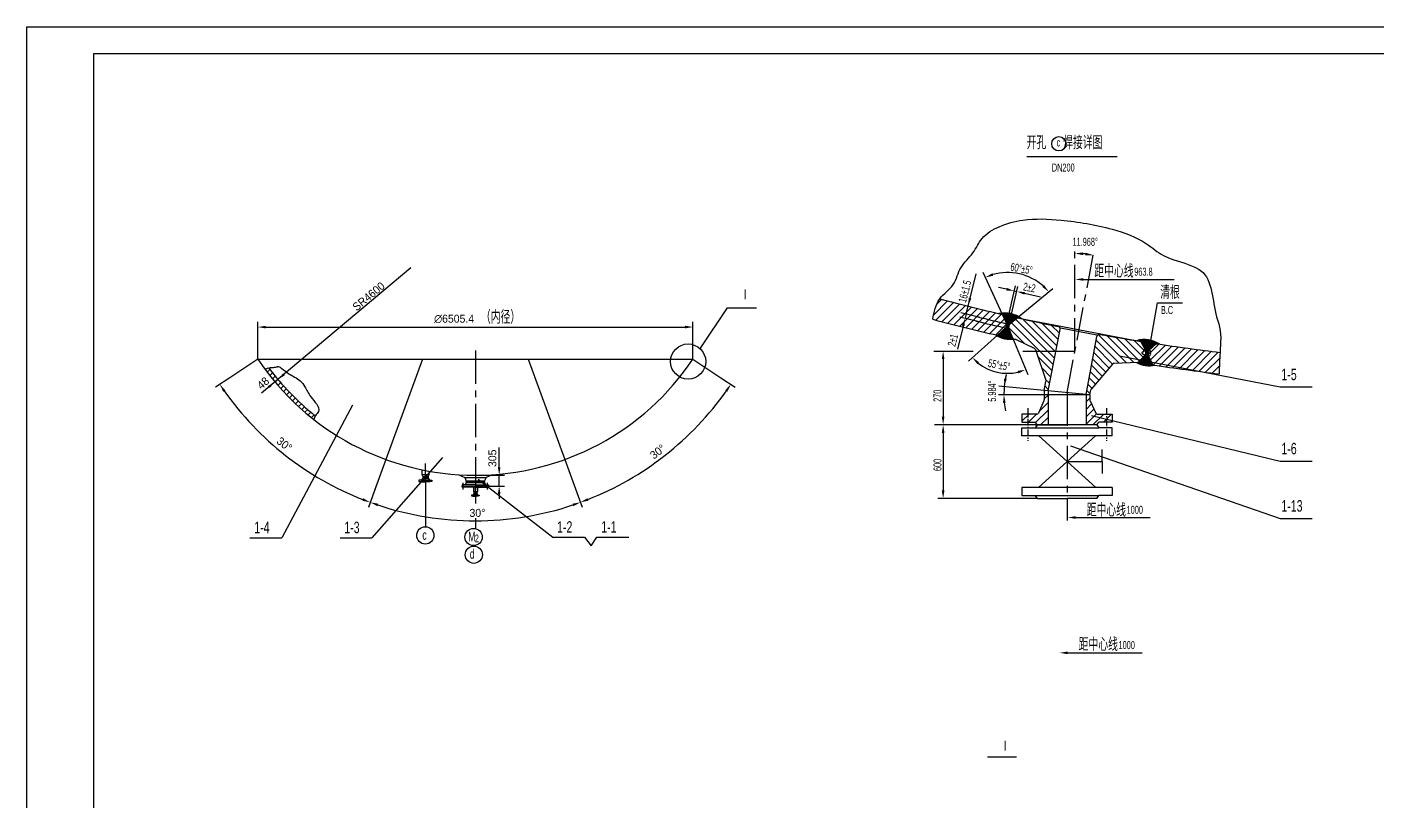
# Model space of a CAD drawing. Header units: millimetres. Extents: x 498745 to 743872, y 17439 to 118325.
# Drawn here: x 528658 to 551435, y 46619 to 59689 of the extents above; entities that cross this region are included whole.
import ezdxf

# ---------------------------------------------------------------- set-up
doc = ezdxf.new("R2010")
doc.units = ezdxf.units.MM
doc.header["$LTSCALE"] = 45
doc.linetypes.add('CENTER', pattern=[2, 1.25, -0.25, 0.25, -0.25])
doc.styles.add('HGCAD', font='HGCAD.SHX', dxfattribs={"width": 0.75, "bigfont": 'HGCADHZ.SHX'})
pattern_1 = [(45, (268422.82, 91471.64), (-63.142426, 63.142426), [])]

msp = doc.modelspace()

# ---------------------------------------------------------------- hatches: boundary and pattern name
at = {"ltscale": 2}
h = msp.add_hatch(dxfattribs=at)
h.set_pattern_fill('ANSI31', color=256, scale=28.125, style=0)
h.set_pattern_definition(pattern_1)
edge = h.paths.add_edge_path()
edge.add_line((545030.95, 54484.04), (545173.72, 54611.97))
edge.add_line((545173.72, 54611.97), (545187.29, 54675.31))
edge.add_line((545187.29, 54675.31), (545113.56, 54835.59))
edge.add_arc((552813.64, 88145.06), 34187.9, 255.158611, 256.983702, ccw=False)
edge.add_spline(control_points=[(544056.61, 55097.72), (543986.66, 55001.42), (543962.46, 54877.04), (543938.26, 54752.66)], knot_values=[0, 0, 0, 0, 432.35188503, 432.35188503, 432.35188503, 432.35188503], degree=3, periodic=0)
edge.add_arc((552813.64, 88499.19), 34894.13, 255.264839, 257.112524)
edge = h.paths.add_edge_path()
edge.add_spline(control_points=[(548769.89, 53830.73), (548774.6, 53951.43), (548779.31, 54072.12), (548786.91, 54195.13)], knot_values=[8291.9555249, 8291.9555249, 8291.9555249, 8291.9555249, 8724.30740993, 8724.30740993, 8724.30740993, 8724.30740993], degree=3, periodic=0)
edge.add_arc((552813.64, 88145.06), 34187.9, 261.410787, 263.235878, ccw=False)
edge.add_line((547707.7, 54340.6), (547580.14, 54218.73))
edge.add_line((547580.14, 54218.73), (547569.43, 54154.84))
edge.add_line((547569.43, 54154.84), (547655.06, 53983.33))
edge.add_arc((552944.03, 88474.31), 34894.13, 261.281965, 263.12965)
h = msp.add_hatch(dxfattribs=at)
h.set_pattern_fill('ANSI37', color=256, scale=5.625, style=0)
h.set_pattern_definition([(45, (268422.824, 91471.637), (-12.6284852, 12.6284852), []), (135, (268422.824, 91471.637), (-12.6284852, -12.6284852), [])])
h.paths.add_polyline_path([(547569.43, 54154.84), (547580.14, 54218.73), (547707.7, 54340.6, 0.000456), (547769.37, 54331.34, 0.22026807), (547384.45, 54393.09), (547451.5, 54380.29), (547536.21, 54225.53), (547527.09, 54161.4), (547408.69, 54024.95), (547375.3, 54023.61, 0.18635361), (547685.16, 53978.73, -0.00021816), (547655.06, 53983.33)])
h.paths.add_polyline_path([(545215.5, 54602.47), (545230.63, 54665.46), (545366.38, 54778.16), (545433.43, 54765.36, 0.22026807), (545052.82, 54849.69, 0.000456), (545113.56, 54835.59), (545187.29, 54675.31), (545173.72, 54611.97), (545030.95, 54484.04, -0.00021816), (545001.27, 54490.84, 0.19261115), (545316.27, 54420.01, -0.00020226), (545288.71, 54426.09)])
h = msp.add_hatch(dxfattribs=at)
h.set_pattern_fill('ANSI31', color=256, scale=22.5, style=0)
h.set_pattern_definition([(45, (507545.31, 42434.14), (-50.51394, 50.51394), [])])
edge = h.paths.add_edge_path()
edge.add_spline(control_points=[(532735.56, 53933.72), (532727.75, 53931.77), (532707.17, 53924.82), (532688.98, 53911.58), (532678.54, 53901.98)], knot_values=[1714.52229165, 1714.52229165, 1714.52229165, 1714.52229165, 1931.77274782, 2304.00113591, 2304.00113591, 2304.00113591, 2304.00113591], degree=3, periodic=0)
edge.add_arc((536222.79, 56535.62), 4415.62, 216.615203, 231.862375)
edge.add_spline(control_points=[(533495.91, 53062.6), (533497.5, 53068.3), (533499.25, 53073.95), (533501.2, 53079.54)], knot_values=[15682.59389636, 15682.59389636, 15682.59389636, 15682.59389636, 15839.7691498, 15839.7691498, 15839.7691498, 15839.7691498], degree=3, periodic=0)
edge.add_spline(control_points=[(533501.2, 53079.54), (533503.1, 53085), (533505.19, 53090.39), (533507.5, 53095.71)], knot_values=[15529.01347952, 15529.01347952, 15529.01347952, 15529.01347952, 15682.59389636, 15682.59389636, 15682.59389636, 15682.59389636], degree=3, periodic=0)
edge.add_spline(control_points=[(533507.5, 53095.71), (533509.91, 53101.29), (533512.56, 53106.78), (533515.47, 53112.17)], knot_values=[15368.12471648, 15368.12471648, 15368.12471648, 15368.12471648, 15529.01347952, 15529.01347952, 15529.01347952, 15529.01347952], degree=3, periodic=0)
edge.add_spline(control_points=[(533515.47, 53112.17), (533517.65, 53116.19), (533519.97, 53120.15), (533522.45, 53124.05)], knot_values=[15248.17776628, 15248.17776628, 15248.17776628, 15248.17776628, 15368.12471648, 15368.12471648, 15368.12471648, 15368.12471648], degree=3, periodic=0)
edge.add_arc((536222.79, 56535.62), 4350.93, 216.727543, 231.637557, ccw=False)
h = msp.add_hatch(dxfattribs=at)
h.set_pattern_fill('ANSI31', color=256, scale=28.125, style=0)
h.set_pattern_definition(pattern_1)
h.paths.add_polyline_path([(545884.76, 53484.8), (545884.76, 53545.53), (545819.58, 53551.7), (545820.1, 53478.69), (545820.7, 53395.37, -0.13232733), (545815.14, 53374.14), (545721.52, 53170.26, -0.29306285), (545695.96, 53153.87), (545444.97, 53153.87), (545444.97, 53018.03), (545668.18, 53018.03), (545717.01, 52969.25), (545884.76, 52969.25)])
h.paths.add_polyline_path([(546966.85, 53153.87), (546715.85, 53153.87, -0.29306285), (546690.29, 53170.26), (546596.67, 53374.14, -0.13232733), (546591.12, 53395.37), (546591.71, 53478.69), (546527.05, 53484.8), (546527.05, 52969.25), (546694.81, 52969.25), (546743.63, 53018.03), (546966.85, 53018.03)])

# ---------------------------------------------------------------- linework, layer by layer
at = {"color": 7, "ltscale": 2}
for p, q in [((528658.1, 32958.83), (528658.1, 59688.83)), ((528658.1, 59688.83), (566458.1, 59688.83)), ((535134.98, 55622.11), (532616.88, 53507.46)), ((532551.33, 54082.43), (532551.33, 54711.71)), ((539894.24, 54082.43), (539894.24, 54711.71)), ((532686.33, 54621.71), (539759.24, 54621.71)), ((532551.33, 54082.43), (532078.69, 53766.62)), ((539894.24, 54082.43), (540366.89, 53766.62)), ((536624.55, 52255), (536624.55, 52589.26)), ((536222.79, 52120), (536714.55, 52120)), ((536447.01, 51936.98), (536714.55, 51936.98)), ((536624.55, 51936.98), (536624.55, 52120)), ((536624.55, 51801.98), (536624.55, 51722.93))]:
    msp.add_line(p, q, dxfattribs=at)
at = {"color": 4, "ltscale": 2}
for p, q in [((529783.1, 33408.83), (529783.1, 59238.83)), ((529783.1, 59238.83), (566008.1, 59238.83)), ((545526.2, 57499.08), (547048.15, 57499.08)), ((540475.37, 54948.52), (540964.49, 54948.52)), ((545187.29, 54675.31), (545113.56, 54835.59)), ((545187.29, 54675.31), (545173.72, 54611.97)), ((545230.63, 54665.46), (545215.5, 54602.47)), ((545230.63, 54665.46), (545366.38, 54778.16)), ((545366.38, 54778.16), (547451.5, 54380.29)), ((545173.72, 54611.97), (545030.95, 54484.04)), ((545215.5, 54602.47), (545288.71, 54426.09)), ((545884.76, 53545.53), (546090.2, 54581.89)), ((546094.76, 54610.49), (546710.23, 54493.05)), ((546526.62, 53484.85), (546706.27, 54464.34)), ((545347.63, 54412.34), (545650.44, 54265.7)), ((545671.96, 54241.42), (545848.5, 53726.94)), ((547536.21, 54225.53), (547451.5, 54380.29)), ((547536.21, 54225.53), (547527.09, 54161.4)), ((547580.14, 54218.73), (547569.43, 54154.84)), ((547580.14, 54218.73), (547707.7, 54340.6)), ((532551.33, 54082.43), (534583.62, 54082.43)), ((534583.62, 54082.43), (537861.96, 54082.43)), ((535329.9, 54082.43), (534712.55, 52386.29)), ((537115.67, 54082.43), (537733.02, 52386.29)), ((537861.96, 54082.43), (539894.24, 54082.43)), ((546969.76, 53993.79), (546616.18, 53580.46)), ((547408.69, 54024.95), (546998.7, 54008.44)), ((547527.09, 54161.4), (547406.46, 54022.37)), ((547569.43, 54154.84), (547655.06, 53983.33)), ((545819.58, 53551.7), (545849.98, 53705.05)), ((546591.71, 53478.69), (545819.58, 53551.7)), ((545819.58, 53551.7), (545820.1, 53478.69)), ((545884.76, 53545.53), (545884.76, 53478.69)), ((546591.71, 53478.69), (546606.74, 53560.65)), ((549802.38, 53610.94), (550338.97, 53610.94)), ((545815.14, 53374.14), (545721.52, 53170.26)), ((545820.1, 53478.69), (545820.7, 53395.37)), ((545884.76, 53484.8), (545884.76, 52969.25)), ((546527.05, 53484.8), (546527.05, 52969.25)), ((546591.71, 53478.69), (546591.12, 53395.37)), ((546596.67, 53374.14), (546690.29, 53170.26)), ((545695.96, 53153.87), (545444.97, 53153.87)), ((545444.97, 53153.87), (545444.97, 53018.03)), ((546715.85, 53153.87), (546966.85, 53153.87)), ((546966.85, 53153.87), (546966.85, 53018.03)), ((545444.97, 53018.03), (545668.18, 53018.03)), ((545444.97, 52784.63), (545444.97, 52920.47)), ((545444.97, 52920.47), (546743.63, 52920.47)), ((545704.8, 52969.25), (545668.18, 53018.03)), ((545704.8, 52969.25), (545668.18, 52920.47)), ((545668.18, 52969.25), (546205.91, 52969.25)), ((545668.18, 52969.25), (546205.91, 52969.25)), ((546707.02, 52969.25), (546205.91, 52969.25)), ((546707.02, 52969.25), (546205.91, 52969.25)), ((546707.02, 52969.25), (546743.63, 53018.03)), ((546707.02, 52969.25), (546743.63, 52920.47)), ((546966.85, 53018.03), (546743.63, 53018.03)), ((546966.85, 52920.47), (546743.63, 52920.47)), ((546966.85, 52784.63), (546966.85, 52920.47)), ((546966.85, 52784.63), (545444.97, 52784.63)), ((546683.02, 52784.63), (545721.86, 51912.52)), ((545728.79, 52784.63), (546689.95, 51912.52)), ((546799.25, 52351.72), (546799.25, 52553.22)), ((535322.17, 52212.82), (535322.17, 52134.53)), ((535435.9, 52190.68), (535435.9, 52134.53)), ((546205.91, 52351.72), (546799.25, 52351.72)), ((546799.25, 52351.72), (546799.25, 52150.22)), ((549802.38, 52359.11), (550338.97, 52359.11)), ((535270.77, 52034.61), (535270.77, 52016.13)), ((535307.77, 52034.61), (535270.77, 52034.61)), ((535270.77, 52016.13), (535379.04, 52016.13)), ((535307.81, 52009.97), (535303.19, 52016.13)), ((535334.42, 52070.16), (535307.77, 52034.61)), ((535307.77, 52034.61), (535379.04, 52034.61)), ((535307.81, 52009.97), (535379.04, 52009.97)), ((535322.17, 52134.53), (535334.42, 52097.81)), ((535322.17, 52134.53), (535435.9, 52134.53)), ((535334.42, 52097.81), (535423.65, 52097.81)), ((535334.42, 52097.81), (535334.42, 52097.81)), ((535334.42, 52097.81), (535334.42, 52070.16)), ((535334.42, 52083.99), (535423.65, 52083.99)), ((535334.42, 52070.16), (535423.65, 52070.16)), ((535450.3, 52034.61), (535379.04, 52034.61)), ((535487.3, 52016.13), (535379.04, 52016.13)), ((535450.26, 52009.97), (535379.04, 52009.97)), ((535435.9, 52134.53), (535423.65, 52097.81)), ((535423.65, 52097.81), (535423.65, 52070.16)), ((535423.65, 52070.16), (535450.3, 52034.61)), ((535450.26, 52009.97), (535454.88, 52016.13)), ((535450.3, 52034.61), (535487.3, 52034.61)), ((535487.3, 52034.61), (535487.3, 52016.13)), ((535941.54, 52128.96), (536043.22, 52082.53)), ((535998.56, 51957.29), (535998.56, 51936.98)), ((536222.71, 51957.29), (535998.56, 51957.29)), ((535998.56, 51916.68), (535998.56, 51936.98)), ((535998.56, 51936.98), (536222.79, 51936.98)), ((535998.56, 51936.98), (536222.79, 51936.98)), ((536043.22, 52082.53), (536068.06, 52027.68)), ((536043.22, 52082.53), (536402.36, 52082.53)), ((536068.06, 51996.44), (536049.49, 51957.29)), ((536068.06, 52027.68), (536377.52, 52027.68)), ((536068.06, 52012.06), (536068.06, 52027.68)), ((536068.06, 52012.06), (536068.06, 51996.44)), ((536068.06, 52012.06), (536222.79, 52012.06)), ((536068.06, 51996.44), (536377.52, 51996.44)), ((536377.52, 52012.06), (536222.79, 52012.06)), ((536447.01, 51936.98), (536222.79, 51936.98)), ((536447.01, 51936.98), (536222.79, 51936.98)), ((536222.87, 51957.29), (536447.01, 51957.29)), ((536222.87, 51957.29), (536447.01, 51957.29)), ((536402.36, 52082.53), (536377.52, 52027.68)), ((536377.52, 52012.06), (536377.52, 52027.68)), ((536377.52, 52012.06), (536377.52, 51996.44)), ((536377.52, 51996.44), (536396.09, 51957.29)), ((536504.04, 52128.96), (536402.36, 52082.53)), ((536447.01, 51957.29), (536447.01, 51936.98)), ((536447.01, 51916.68), (536447.01, 51936.98)), ((536222.71, 51916.68), (535998.56, 51916.68)), ((536157.91, 51782.95), (536157.91, 51771.86)), ((536180.11, 51782.95), (536157.91, 51782.95)), ((536157.91, 51771.86), (536222.87, 51771.86)), ((536180.13, 51768.16), (536177.36, 51771.86)), ((536196.1, 51804.28), (536180.11, 51782.95)), ((536180.11, 51782.95), (536222.87, 51782.95)), ((536180.13, 51768.16), (536222.87, 51768.16)), ((536188.75, 51916.68), (536188.75, 51842.9)), ((536188.75, 51842.9), (536196.1, 51820.87)), ((536188.75, 51842.9), (536256.99, 51842.9)), ((536196.1, 51820.87), (536249.64, 51820.87)), ((536196.1, 51820.87), (536196.1, 51820.87)), ((536196.1, 51820.87), (536196.1, 51804.28)), ((536196.1, 51812.57), (536249.64, 51812.57)), ((536196.1, 51804.28), (536249.64, 51804.28)), ((536222.87, 51916.68), (536447.01, 51916.68)), ((536222.87, 51916.68), (536447.01, 51916.68)), ((536265.63, 51782.95), (536222.87, 51782.95)), ((536287.83, 51771.86), (536222.87, 51771.86)), ((536265.6, 51768.16), (536222.87, 51768.16)), ((536256.99, 51842.9), (536249.64, 51820.87)), ((536249.64, 51820.87), (536249.64, 51804.28)), ((536249.64, 51804.28), (536265.63, 51782.95)), ((536256.99, 51916.68), (536256.99, 51842.9)), ((536265.6, 51768.16), (536268.37, 51771.86)), ((536265.63, 51782.95), (536287.83, 51782.95)), ((536287.83, 51782.95), (536287.83, 51771.86)), ((546966.85, 51912.52), (545444.97, 51912.52)), ((545444.97, 51912.52), (545444.97, 51776.68)), ((545444.97, 51776.68), (546743.63, 51776.68)), ((545704.8, 51727.89), (545668.18, 51776.68)), ((545704.8, 51727.89), (546205.91, 51727.89)), ((546707.02, 51727.89), (546205.91, 51727.89)), ((546707.02, 51727.89), (546205.91, 51727.89)), ((546707.02, 51727.89), (546743.63, 51776.68)), ((546966.85, 51776.68), (546743.63, 51776.68)), ((546966.85, 51912.52), (546966.85, 51776.68)), ((549802.38, 51391.07), (550338.97, 51391.07)), ((532419.96, 51065.06), (532956.55, 51065.06)), ((533939.67, 51065.06), (534476.27, 51065.06)), ((537529.3, 51073.29), (538065.9, 51073.29)), ((538274.21, 51073.29), (538810.81, 51073.29)), ((544861.91, 47363), (545351.02, 47363))]:
    msp.add_line(p, q, dxfattribs=at)
at = {"color": 1, "linetype": 'CENTER', "ltscale": 10}
for p, q in [((546205.91, 53515.17), (546669.67, 55945.68)), ((546338.69, 54211.06), (546338.69, 55932.04)), ((536222.79, 54225.17), (536222.79, 51851.03)), ((546205.91, 53515.17), (546205.91, 51354.16))]:
    msp.add_line(p, q, dxfattribs=at)
at = {"ltscale": 2}
for p, q in [((544502.99, 54841.86), (544672.44, 55519.06)), ((545113.56, 54835.59), (544788.13, 55543.1)), ((546479.78, 55426.3), (548013.21, 55426.3)), ((545182.38, 55261.59), (545050.74, 55291.49)), ((545171, 54602.07), (545333.97, 55319.44)), ((545214.35, 54592.23), (545377.32, 55309.59)), ((545314.03, 55231.68), (545357.38, 55221.83)), ((545366.38, 54778.16), (545965.55, 55275.61)), ((545489.02, 55191.92), (545755.87, 55131.3)), ((540018.86, 54264.3), (540475.37, 54948.52)), ((547581.01, 54171.74), (547728.93, 55032.02)), ((547728.93, 55032.02), (548153.73, 55032.02)), ((544723.66, 54710.17), (544397.67, 54791.74)), ((544741.67, 54782.14), (544415.68, 54863.71)), ((544502.99, 54841.86), (544484.98, 54769.89)), ((545972.72, 53989.24), (545266.62, 54695.34)), ((545993.61, 54094.64), (545335.62, 54752.62)), ((546014.5, 54200.03), (545452.88, 54761.65)), ((546035.4, 54305.42), (545617.78, 54723.04)), ((546056.29, 54410.82), (545778.2, 54688.9)), ((544452.21, 54638.93), (544354.66, 54249.07)), ((545030.95, 54484.04), (544541.48, 54045.42)), ((545494.43, 54341.25), (545218.93, 54616.75)), ((546077.18, 54516.21), (545937.61, 54655.77)), ((547207.95, 54016.87), (546729.87, 54494.94)), ((547329.34, 54021.76), (546874.02, 54477.08)), ((547429.01, 54048.37), (547026.92, 54450.46)), ((544621.51, 54211.06), (543955.12, 54211.06)), ((545288.71, 54426.09), (545540.91, 53818.38)), ((546338.69, 54211.06), (545461.71, 54211.06)), ((546974.08, 53998.16), (546675.52, 54296.72)), ((547086.55, 54011.98), (546695.1, 54403.43)), ((547487.68, 54115.99), (547178.96, 54424.7)), ((547532.25, 54197.7), (547325.64, 54404.31)), ((544114.63, 54080.53), (544114.63, 53108.72)), ((545951.83, 53883.85), (545712.55, 54123.13)), ((546857.32, 53862.35), (546636.38, 54083.29)), ((546915.54, 53930.41), (546655.95, 54190.01)), ((547090.31, 54134.71), (549802.38, 53610.94)), ((545930.94, 53778.46), (545778.52, 53930.87)), ((546682.65, 53658.17), (546577.66, 53763.16)), ((546740.88, 53726.23), (546597.23, 53869.87)), ((546799.1, 53794.29), (546616.81, 53976.58)), ((545819.58, 53551.7), (545057.03, 53623.8)), ((545889.15, 53567.67), (545833.73, 53623.09)), ((545910.04, 53673.07), (545844.5, 53738.61)), ((546594.48, 53493.77), (546538.52, 53549.73)), ((546624.43, 53590.1), (546558.09, 53656.44)), ((534147.94, 53302.04), (532956.55, 51065.06)), ((545452.6, 53478.69), (545050.18, 53478.69)), ((546591.71, 53478.69), (545452.6, 53478.69)), ((546620.15, 53128.56), (549802.38, 52359.11)), ((546205.91, 52969.25), (543969.19, 52969.25)), ((546261.76, 52614.67), (549802.38, 51391.07)), ((535670.87, 52417.4), (534476.27, 51065.06)), ((535379.04, 52009.97), (535379.04, 51248.6)), ((536270.12, 52052.49), (537529.3, 51073.29)), ((546350.83, 51406.07), (547609.92, 51406.07)), ((538065.9, 51073.29), (538178.66, 50925.6)), ((538178.66, 50925.6), (538274.21, 51073.29)), ((546214.6, 49121.4), (547473.7, 49121.4))]:
    msp.add_line(p, q, dxfattribs=at)
at = {"linetype": 'Continuous'}
for p, q in [((532078.69, 53766.62), (531835.74, 53604.29)), ((540366.89, 53766.62), (540608.43, 53605.23)), ((545668.18, 52969.25), (544024.63, 52969.25)), ((544114.63, 52834.25), (544114.63, 51862.89)), ((534712.55, 52386.29), (534418.41, 51578.15)), ((534712.55, 52386.29), (534522.57, 51864.33)), ((537733.02, 52386.29), (538027.16, 51578.15)), ((537733.02, 52386.29), (538026.8, 51579.15)), ((534522.57, 51864.33), (534418.2, 51577.56)), ((545704.8, 51727.89), (544024.63, 51727.89))]:
    msp.add_line(p, q, dxfattribs=at)
at = {"color": 1, "linetype": 'CENTER', "ltscale": 2}
for p, q in [((545542.92, 53250.86), (545542.92, 52702.53)), ((546868.9, 53250.86), (546868.9, 52702.53)), ((536018.37, 51876.48), (536018.37, 51993.13)), ((536427.21, 51876.48), (536427.21, 51993.13))]:
    msp.add_line(p, q, dxfattribs=at)
at = {"color": 1, "linetype": 'CENTER', "ltscale": 100}
for p, q in [((535379.04, 52004.04), (535379.04, 52319.32)), ((536222.87, 51764.61), (536222.87, 51916.68))]:
    msp.add_line(p, q, dxfattribs=at)
at = {"color": 1, "linetype": 'CENTER', "ltscale": 6}
for p, q in [((536222.79, 51851.03), (536222.79, 51641.95)), ((536222.79, 51393.11), (536222.79, 51217.45))]:
    msp.add_line(p, q, dxfattribs=at)
at = {"color": 7, "linetype": 'Continuous'}
for centre, radius in [((546067.6, 57716.16), 121.24), ((535378.25, 51103.94), 145.49), ((536192.55, 51076.49), 145.49), ((536196.92, 50777.86), 145.49)]:
    msp.add_circle(centre, radius, dxfattribs=at)
at = {"ltscale": 2}
msp.add_circle((544504.12, 54842.71), 9.63, dxfattribs=at)
at = {"color": 7, "ltscale": 2}
msp.add_circle((539812.77, 54040.17), 296.2, dxfattribs=at)
at = {"ltscale": 2}
for centre, radius, start, end in [((546338.69, 54211.06), 1654.07, 83.874841, 85.322404), ((545202.54, 54642.14), 901.7, 48.286905, 106.114993), ((552813.64, 88499.19), 34743.36, 256.441923, 257.294227), ((552813.64, 88145.06), 34325.42, 256.31741, 257.164415), ((545201.31, 54636.69), 795.98, 231.592316, 282.809581), ((546591.71, 53478.69), 1451.53, 166.452335, 174.598622), ((546591.71, 53478.69), 1451.53, 166.864552, 169.267882), ((546591.71, 53478.69), 1451.53, 174.598622, 180), ((546591.71, 53478.69), 1451.53, 185.330741, 190.661481)]:
    msp.add_arc(centre, radius, start, end, dxfattribs=at)
at = {"color": 4, "ltscale": 2}
for centre, radius, start, end in [((552813.64, 88145.06), 34187.9, 255.158611, 256.983702), ((552813.64, 88499.19), 34894.13, 255.264839, 257.112524), ((545152.05, 54396.5), 463.93, 52.067594, 102.351464), ((552813.64, 88145.06), 34187.9, 257.418195, 258.601719), ((545247.3, 54849.11), 434.61, 235.523011, 279.132181), ((546048.82, 54590.1), 42.19, 348.787593, 78.601719), ((546747.76, 54456.73), 42.19, 79.792769, 169.606896), ((552813.64, 88145.06), 34187.9, 259.792769, 260.976293), ((552813.64, 88499.19), 34894.13, 257.546313, 257.634893), ((545335.37, 54387.02), 28.12, 64.161308, 77.634893), ((545632.05, 54227.73), 42.19, 18.939604, 64.161308), ((547510.23, 53946.53), 463.93, 56.043024, 106.326895), ((552813.64, 88145.06), 34187.9, 261.410787, 263.235878), ((536222.79, 56535.62), 4415.62, 213.75, 326.25), ((547001.82, 53966.37), 42.19, 94.233181, 139.454885), ((547588.34, 54402.42), 434.61, 240.64672, 282.871478), ((547392.39, 53996.15), 28.12, 80.852806, 92.306601), ((552944.03, 88474.31), 34894.13, 261.281965, 263.12965), ((536222.79, 56535.62), 4350.93, 216.727543, 231.637557), ((545808.6, 53713.25), 42.19, 348.787593, 18.939604), ((546648.24, 53553.04), 42.19, 139.454885, 169.606896), ((545778.51, 53395.07), 42.19, 330.257641, 0.409652), ((546633.3, 53395.07), 42.19, 179.590348, 209.742359), ((545695.96, 53182), 28.12, 270, 335.335602), ((546715.85, 53182), 28.12, 204.664398, 270)]:
    msp.add_arc(centre, radius, start, end, dxfattribs=at)
at = {"linetype": 'Continuous'}
for radius, start, end in [(5186.26, 215.24147, 248.50853), (5184.57, 291.491956, 324.758044), (5185.63, 251.49165, 288.50835)]:
    msp.add_arc((536222.79, 56535.62), radius, start, end, dxfattribs=at)
at = {"ltscale": 2}
for points in [[(543938.26, 54752.66), (544056.61, 55097.72), (544284.3, 55341.8), (544417.4, 55629.94), (544617.06, 55873.74), (544772.35, 56117.55), (545060.74, 56317.03), (545460.06, 56427.85), (546103.39, 56427.85), (546968.57, 56272.7), (547545.36, 56028.89), (547833.76, 55829.41), (548499.28, 55541.28), (548743.3, 54743.37), (548765.49, 54676.88), (548786.91, 54195.13), (548769.89, 53830.73)], [(547492, 54199.86), (547502.87, 54243.28), (547531.85, 54254.14), (547593.42, 54246.9), (547600.66, 54239.67), (547615.15, 54207.1), (547615.15, 54181.77), (547615.15, 54152.82), (547575.31, 54138.34), (547470.27, 54196.24), (547492, 54199.86)]]:
    msp.add_spline(points, degree=3, dxfattribs=at)
for points, knots in [([(532678.54, 53901.98), (532688.98, 53911.58), (532729.39, 53940.99), (532805.93, 53938.64), (532867.57, 53946), (532894.62, 53954.8), (532899.42, 53956.39)], [1714.52229165, 1714.52229165, 1714.52229165, 1714.52229165, 2086.75067974, 3024.16624178, 3633.83472423, 3765.72138802, 3765.72138802, 3765.72138802, 3765.72138802]), ([(532899.42, 53956.39), (532919.45, 53948.9), (532983.87, 53907.99), (533089.81, 53812.59), (533251.46, 53748.39), (533364.13, 53596.5), (533435.1, 53425), (533639.71, 53246.03), (533522.16, 53134.05), (533502.26, 53085.41), (533495.91, 53062.6)], [5190.30996972, 5190.30996972, 5190.30996972, 5190.30996972, 5762.19352715, 7089.75056528, 9078.76088745, 10211.90889075, 11956.87644452, 14449.77946249, 15210.91119847, 15839.7691498, 15839.7691498, 15839.7691498, 15839.7691498])]:
    msp.add_open_spline(points, degree=3, knots=knots, dxfattribs=at)
for points in [[(546472.66, 55837.14), (546474.5, 55882.1), (546338.69, 55865.13)], [(546518.49, 55877.94), (546511.87, 55833.43), (546648.71, 55835.82)], [(544960.11, 55487.32), (544944.42, 55529.5), (544825.74, 55461.33)], [(546479.78, 55448.8), (546479.78, 55403.8), (546344.78, 55426.3)], [(545187.37, 55283.53), (545177.4, 55239.64), (545314.03, 55231.68)], [(545494.01, 55213.87), (545484.04, 55169.98), (545357.38, 55221.83)], [(545818.72, 55330.87), (545786.35, 55299.62), (545896.31, 55218.12)], [(544546.5, 55114.38), (544590.15, 55103.46), (544535.55, 54977.96)], [(544430.38, 54644.39), (544474.04, 54633.47), (544484.98, 54769.89)], [(544092.13, 54080.53), (544137.13, 54080.53), (544114.63, 54215.53)], [(544691.38, 53996.57), (544722.22, 54029.33), (544608.51, 54105.49)], [(545370.95, 53881.95), (545384.62, 53839.08), (545506.41, 53901.5)], [(545187.85, 53745.83), (545143.3, 53752.15), (545146.63, 53615.33)], [(545123.99, 53342.79), (545168.94, 53344.88), (545140.18, 53478.69)], [(544092.13, 53108.72), (544137.13, 53108.72), (544114.63, 52973.72)], [(546350.83, 51428.57), (546350.83, 51383.57), (546215.83, 51406.07)], [(546214.6, 49143.9), (546214.6, 49098.9), (546079.6, 49121.4)]]:
    msp.add_solid(points, dxfattribs=at)
at = {"color": 7, "ltscale": 2}
for points in [[(532686.33, 54644.21), (532686.33, 54599.21), (532551.33, 54621.71)], [(539759.24, 54644.21), (539759.24, 54599.21), (539894.24, 54621.71)], [(532979.81, 53841.62), (533008.75, 53807.16), (532890.89, 53737.57)], [(532752.11, 53592.31), (532723.18, 53626.77), (532841.03, 53696.36)], [(536602.05, 52255), (536647.05, 52255), (536624.55, 52120)], [(536602.05, 51801.98), (536647.05, 51801.98), (536624.55, 51936.98)]]:
    msp.add_solid(points, dxfattribs=at)
at = {"linetype": 'Continuous'}
for points in [[(531968.48, 53530.29), (532005.57, 53555.77), (531910.57, 53654.29)], [(540438.6, 53556.71), (540475.69, 53531.23), (540533.6, 53655.23)], [(544092.13, 52834.25), (544137.13, 52834.25), (544114.63, 52969.25)], [(534330.71, 51731), (534314.77, 51688.91), (534448.98, 51662.13)], [(538130.23, 51690.5), (538114.29, 51732.58), (537996.01, 51663.72)], [(544092.13, 51862.89), (544137.13, 51862.89), (544114.63, 51727.89)], [(534569.22, 51596.96), (534584.06, 51639.45), (534449.2, 51662.72)], [(537861.51, 51639.45), (537876.35, 51596.96), (537996.38, 51662.72)]]:
    msp.add_solid(points, dxfattribs=at)

# ---------------------------------------------------------------- texts
at = {"style": 'HGCAD', "width": 0.7}
for s, p in [('开孔     焊接详图', (545523.12, 57624.44)), ('距中心线', (546666.84, 55455.61)), ('清根', (547776.89, 55097.29)), ('（内径）', (536316.4, 54677.62)), ('距中心线', (546537.89, 51420.23)), ('距中心线', (546401.67, 49150.72))]:
    msp.add_text(s, height=225, dxfattribs=at).set_placement(p)
at = {"color": 2, "linetype": 'Continuous', "style": 'HGCAD', "width": 0.7}
for s, height, p in [('c', 135, (546028.06, 57671.15)), ('c', 162, (535327.86, 51030.43)), ('M', 162, (536102.28, 51002.97)), ('2', 129.6, (536213.44, 50988.85)), ('d', 162, (536128.42, 50709.23))]:
    msp.add_text(s, height=height, dxfattribs=at).set_placement(p)
at = {"color": 7, "style": 'HGCAD', "width": 0.7}
for s, height, p in [('DN200', 135, (545948.97, 57247.8)), ('11.968%%D', 135, (546297.7, 55994.32)), ('963.8', 135, (547339.83, 55489.16)), ('Ⅰ', 194.4, (540695.23, 55070.49)), ('1000', 135, (547210.88, 51468.93)), ('1000', 135, (547074.66, 49184.26)), ('Ⅰ', 194.4, (545081.77, 47448.36))]:
    msp.add_text(s, height=height, dxfattribs=at).set_placement(p)
for s, rotation, p in [('60%%d%%P5%%D', 349.25733, (545241.62, 55577.96)), ('16%%p1.5', 75.607713, (544498.98, 55024.41)), ('2%%P2', 349.25733, (545457.61, 55243.14)), ('2%%P1', 75.607713, (544317.87, 54283.89)), ('55%%D%%P5%%D', 349.25733, (544863.43, 53950.2)), ('270', 90, (544086.5, 53358.38)), ('5.984%%d', 90, (545007.08, 53361.64)), ('600', 90, (544086.5, 52191.07))]:
    msp.add_text(s, height=135, rotation=rotation, dxfattribs=at).set_placement(p)
at = {"color": 7, "style": 'HGCAD'}
for s, rotation, p in [('SR4600', 39.703834, (534218.88, 54884.26)), ('48', 41.313385, (532612.07, 53560.06)), ('305', 90, (536576.86, 52258.54))]:
    msp.add_text(s, height=135, rotation=rotation, dxfattribs=at).set_placement(p)
at = {"color": 7, "linetype": 'Continuous', "style": 'HGCAD', "width": 0.7}
msp.add_text('B.C', height=135, dxfattribs=at).set_placement((547789, 54842.3))
at = {"color": 7, "style": 'HGCAD'}
for s, p in [('∅', (535526.66, 54696.07)), ('6505.4', (535661.32, 54696.07))]:
    msp.add_text(s, height=135, dxfattribs=at).set_placement(p)
at = {"ltscale": 2, "style": 'HGCAD', "width": 0.7}
for s, p in [('1-5', (549822.62, 53725.18)), ('1-6', (549822.21, 52473.35)), ('1-13', (549822.21, 51505.31)), ('1-4', (532492.3, 51140.66)), ('1-3', (534012.02, 51140.66)), ('1-2', (537601.65, 51148.89)), ('1-1', (538346.56, 51148.89))]:
    msp.add_text(s, height=194.4, dxfattribs=at).set_placement(p)
at = {"linetype": 'Continuous', "style": 'HGCAD'}
for rotation, p in [(321.875, (532855.13, 52672.01)), (38.125, (539235.62, 52382.61))]:
    msp.add_text('30°', height=135, rotation=rotation, dxfattribs=at).set_placement(p)
msp.add_text('30°', height=135, dxfattribs=at).set_placement((536123.79, 51416.84))

doc.saveas('drawing.dxf')
